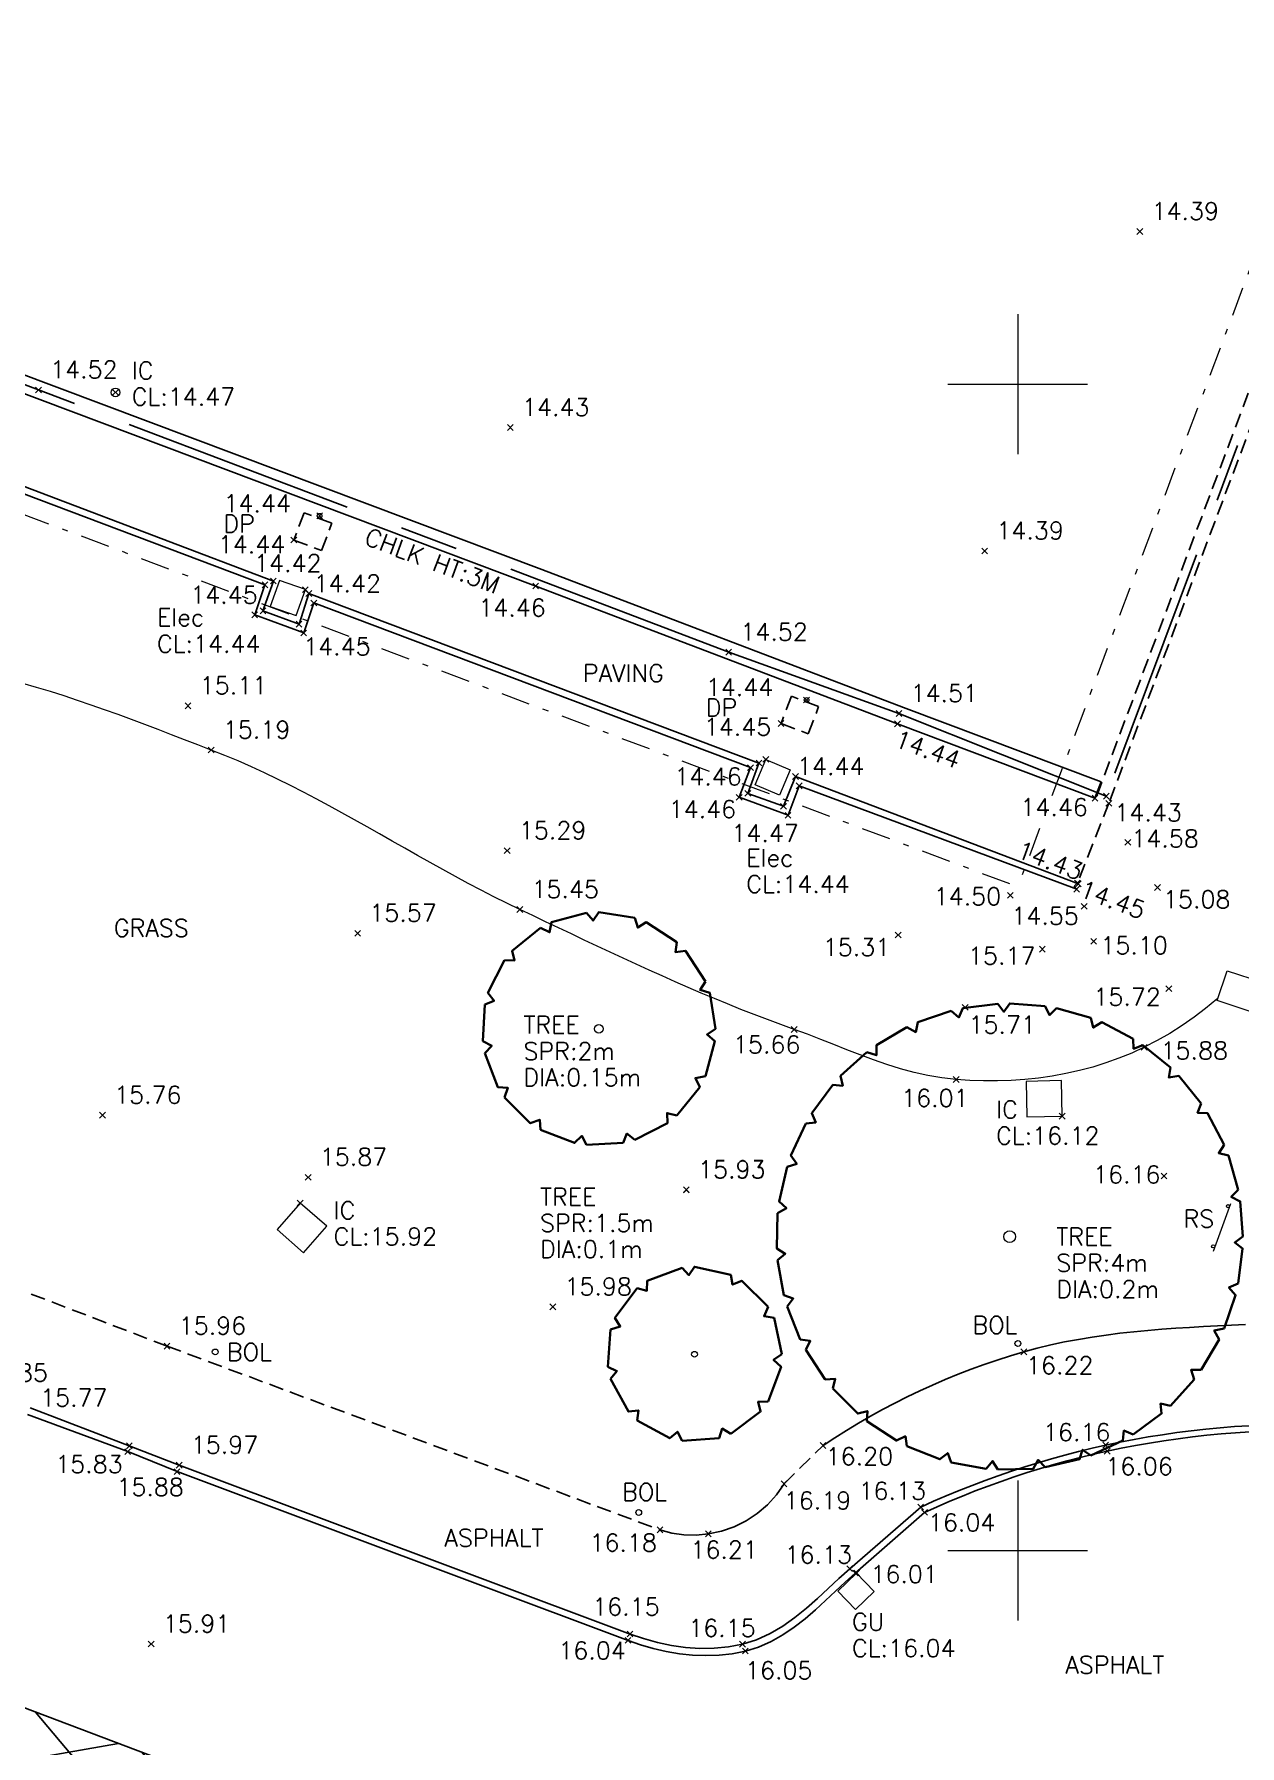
# Model space of a CAD drawing. Extents: x 521064 to 521635, y 174590 to 175241.
# Drawn here: x 521503.14 to 521523.81, y 174936.65 to 174966 of the extents above; entities that cross this region are included whole.
import ezdxf

# ---------------------------------------------------------------- set-up
doc = ezdxf.new("R2010")
doc.units = 0
doc.header["$PDMODE"] = 3
doc.header["$PDSIZE"] = 0.05
for name, pattern in [('Centre', [7, 4, -1, 1, -1]), ('DASHDOT', [1, 0.5, -0.25, 0, -0.25]), ('DASHED', [0.75, 0.5, -0.25]), ('HIDDEN', [0.375, 0.25, -0.125])]:
    doc.linetypes.add(name, pattern=pattern)
doc.layers.get('0').update_dxf_attribs({"linetype": 'CONTINUOUS', "lineweight": 18})
for name, color, linetype, lineweight in [('I031G_SURVEY-GRID', 7, 'CONTINUOUS', 18), ('I277G_CANOPY', 30, 'DASHDOT', 18), ('I910T_TXT-GEN-S', 7, 'CONTINUOUS', 13), ('I923G_SURVEY-POINT', 7, 'CONTINUOUS', 18), ('I923T_SURVEY-LEVEL', 7, 'CONTINUOUS', 13), ('I941G_TREE', 72, 'CONTINUOUS', 18), ('I941G_TREE-VEG', 6, 'CONTINUOUS', 35), ('I941T_TREE-TXT', 82, 'CONTINUOUS', 13), ('I952G_KERB', 5, 'CONTINUOUS', 25), ('I960G_COVER', 1, 'CONTINUOUS', 18), ('I960T_COVER-TXT', 1, 'CONTINUOUS', 13), ('I976G_ST-FURN', 220, 'CONTINUOUS', 18), ('I976T_ST-FURN-TXT', 220, 'CONTINUOUS', 13), ('I991G_SLOPE', 21, 'DASHED', 18)]:
    doc.layers.add(name, color=color, linetype=linetype, lineweight=lineweight)
for name, color, linetype in [('I280G_BLDG-FRAME', 7, 'HIDDEN'), ('I940G_SURFACE', 200, 'HIDDEN'), ('I971G_FENCE', 5, 'Centre'), ('I972G_WALL', 10, 'CONTINUOUS'), ('I997G_ROAD_MARKING', 7, 'CONTINUOUS')]:
    doc.layers.add(name, color=color, linetype=linetype)
doc.styles.add('MONOTXT', font='simplex.shx')

# ---------------------------------------------------------------- blocks, each defined once
blk = doc.blocks.new('Road Sign')
at = {"color": 0, "linetype": 'ByBlock'}
blk.add_polyline3d([(1.017, 0.036, 0), (-0.077, 0.036, 0)], dxfattribs=at)
for centre in [(0.001, -0.001), (0.923, -0.001)]:
    blk.add_circle(centre, 0.035, dxfattribs=at)

msp = doc.modelspace()

# ---------------------------------------------------------------- hatches: boundary and pattern name
at = {"layer": 'I997G_ROAD_MARKING'}
h = msp.add_hatch(dxfattribs=at)
h.set_pattern_fill('DIAMONDS', color=256, scale=0.15, angle=70, style=0)
h.paths.add_polyline_path([(521499.655, 174932.331), (521501.297, 174936.638), (521503.395, 174935.857), (521501.839, 174931.558), (521503.037, 174931.1), (521504.612, 174935.418), (521506.756, 174934.621), (521505.191, 174930.32), (521506.4, 174929.818), (521508.001, 174934.147), (521510.219, 174933.303), (521510.593, 174934.415), (521500.579, 174938.208), (521500.213, 174937.207), (521498.548, 174932.705)])

# ---------------------------------------------------------------- linework, layer by layer
at = {"layer": 'I031G_SURVEY-GRID'}
for p, q in [((521520, 174961.2), (521520, 174958.8)), ((521518.8, 174960), (521521.2, 174960)), ((521520, 174941.2), (521520, 174938.8)), ((521518.8, 174940), (521521.2, 174940))]:
    msp.add_line(p, q, dxfattribs=at)
at = {"layer": 'I277G_CANOPY'}
for points in [[(521500.857, 175002.049, 19.252), (521534.302, 174989.453, 19.243), (521520.002, 174951.384, 19.249)], [(521486.428, 174963.956, 19.405), (521520.002, 174951.384, 19.249)]]:
    msp.add_polyline3d(points, dxfattribs=at)
at = {"layer": 'I280G_BLDG-FRAME'}
for points in [[(521507.586, 174957.329, 14.436), (521508.062, 174957.149, 14.44), (521508.239, 174957.617, 14.44), (521507.763, 174957.797, 14.436)], [(521515.942, 174954.182, 14.445), (521516.41, 174954.005, 14.443), (521516.587, 174954.473, 14.443), (521516.119, 174954.65, 14.445)]]:
    msp.add_polyline3d(points, close=True, dxfattribs=at)
at = {"layer": 'I923G_SURVEY-POINT'}
for p in [(521522.096, 174962.62, 14.392), (521503.208, 174959.903, 14.518), (521503.208, 174959.903, 14.518), (521504.53, 174959.861, 14.468), (521511.3, 174959.258, 14.428), (521508.029, 174957.745, 14.442), (521507.586, 174957.329, 14.436), (521519.435, 174957.142, 14.39), (521507.237, 174956.625, 14.421), (521507.092, 174956.562, 14.449), (521507.785, 174956.479, 14.439), (521507.844, 174956.412, 14.419), (521511.735, 174956.54, 14.464), (521511.735, 174956.54, 14.464), (521506.916, 174956.047, 14.456), (521507.058, 174956.114, 14.437), (521507.931, 174956.25, 14.447), (521507.677, 174955.886, 14.432), (521507.756, 174955.736, 14.446), (521515.045, 174955.406, 14.524), (521515.045, 174955.406, 14.524), (521516.38, 174954.586, 14.444), (521505.773, 174954.487, 15.108), (521517.964, 174954.355, 14.511), (521517.964, 174954.355, 14.511), (521515.942, 174954.182, 14.445), (521517.938, 174954.177, 14.442), (521506.171, 174953.728, 15.189), (521515.419, 174953.426, 14.455), (521515.564, 174953.504, 14.44), (521515.682, 174953.567, 14.44), (521516.191, 174953.275, 14.437), (521516.252, 174953.113, 14.454), (521515.223, 174952.918, 14.464), (521515.373, 174952.985, 14.435), (521521.325, 174952.901, 14.46), (521521.325, 174952.901, 14.46), (521521.52, 174952.936, 14.46), (521521.52, 174952.936, 14.46), (521521.564, 174952.815, 14.43), (521521.564, 174952.815, 14.43), (521521.564, 174952.813, 14.43), (521515.985, 174952.763, 14.438), (521516.062, 174952.608, 14.467), (521511.246, 174952.002, 15.285), (521521.888, 174952.144, 14.581), (521521.013, 174951.341, 14.448), (521521.024, 174951.448, 14.425), (521521.041, 174951.433, 14.426), (521522.399, 174951.371, 15.082), (521519.875, 174951.236, 14.497), (521521.14, 174951.048, 14.55), (521511.463, 174950.992, 15.448), (521508.682, 174950.585, 15.572), (521517.952, 174950.556, 15.313), (521521.304, 174950.447, 15.105), (521520.423, 174950.314, 15.166), (521522.592, 174949.635, 15.723), (521519.101, 174949.315, 15.715), (521516.168, 174948.936, 15.663), (521522.17, 174948.63, 15.882), (521518.944, 174948.077, 16.008), (521504.305, 174947.466, 15.76), (521520.764, 174947.45, 16.118), (521507.832, 174946.401, 15.867), (521522.51, 174946.422, 16.16), (521514.319, 174946.188, 15.931), (521514.319, 174946.185, 15.931), (521507.695, 174945.959, 15.924), (521512.028, 174944.178, 15.982), (521505.413, 174943.506, 15.965), (521520.105, 174943.407, 16.223), (521504.739, 174941.697, 15.83), (521504.765, 174941.795, 15.837), (521516.663, 174941.802, 16.195), (521521.508, 174941.806, 16.16), (521521.535, 174941.703, 16.062), (521505.585, 174941.354, 15.876), (521505.621, 174941.463, 15.971), (521515.994, 174941.143, 16.19), (521518.337, 174940.746, 16.134), (521518.402, 174940.654, 16.036), (521513.865, 174940.354, 16.183), (521514.696, 174940.286, 16.206), (521517.119, 174939.689, 16.127), (521517.215, 174939.615, 16.013), (521517.238, 174939.614, 16.037), (521513.319, 174938.459, 16.043), (521513.353, 174938.568, 16.145), (521505.142, 174938.397, 15.909), (521515.28, 174938.395, 16.153), (521515.33, 174938.276, 16.055)]:
    msp.add_point(p, dxfattribs=at)
at = {"layer": 'I940G_SURFACE'}
for points in [[(521534.572, 174987.292, 14.471), (521531.513, 174979.185, 14.469), (521528.348, 174970.797, 14.462), (521528.437, 174970.166, 14.447), (521525.763, 174963.968, 14.467), (521521.58, 174952.859, 14.461)], [(521534.261, 174987.147, 14.471), (521531.289, 174979.27, 14.469), (521528.101, 174970.824, 14.462), (521528.19, 174970.199, 14.447), (521525.54, 174964.058, 14.467), (521521.355, 174952.943, 14.461)], [(521478.536, 174945.556, 15.201), (521481.2, 174952.719, 15.096), (521489.346, 174949.635, 15.463), (521495.381, 174947.352, 15.676), (521505.413, 174943.506, 15.965), (521513.865, 174940.354, 16.183), (521514.068, 174940.296, 16.189), (521514.276, 174940.268, 16.195), (521514.487, 174940.266, 16.201), (521514.696, 174940.286, 16.206), (521514.92, 174940.334, 16.204), (521515.137, 174940.409, 16.202), (521515.342, 174940.51, 16.199), (521515.534, 174940.637, 16.197), (521515.708, 174940.786, 16.194), (521515.862, 174940.955, 16.192), (521515.994, 174941.143, 16.19)], [(521521.564, 174952.815, 14.43), (521521.024, 174951.448, 14.425)], [(521516.663, 174941.802, 16.195), (521516.862, 174941.933, 16.197), (521517.064, 174942.061, 16.199), (521517.268, 174942.184, 16.2), (521517.474, 174942.303, 16.202), (521517.683, 174942.418, 16.204), (521517.893, 174942.53, 16.206), (521518.106, 174942.637, 16.207), (521518.321, 174942.739, 16.209), (521518.538, 174942.838, 16.211), (521518.757, 174942.932, 16.213), (521518.978, 174943.022, 16.214), (521519.2, 174943.108, 16.216), (521519.424, 174943.19, 16.218), (521519.65, 174943.266, 16.22), (521519.877, 174943.339, 16.221), (521520.105, 174943.407, 16.223), (521520.337, 174943.47, 16.224), (521520.57, 174943.527, 16.226), (521520.805, 174943.577, 16.227), (521521.041, 174943.622, 16.228), (521521.278, 174943.661, 16.229), (521521.515, 174943.696, 16.23), (521521.754, 174943.726, 16.232), (521521.992, 174943.753, 16.233), (521522.231, 174943.775, 16.234), (521522.47, 174943.795, 16.235), (521522.71, 174943.812, 16.237), (521522.949, 174943.827, 16.238), (521523.189, 174943.841, 16.239), (521523.428, 174943.853, 16.24), (521523.668, 174943.864, 16.241), (521523.907, 174943.875, 16.243)], [(521515.994, 174941.143, 16.19), (521516.663, 174941.802, 16.195)]]:
    msp.add_polyline3d(points, dxfattribs=at)
at = {"layer": 'I941G_TREE'}
for centre, radius in [((521512.817, 174948.947), 0.075), ((521519.863, 174945.383), 0.1), ((521514.458, 174943.366), 0.05)]:
    msp.add_circle(centre, radius, dxfattribs=at)
at = {"layer": 'I941G_TREE-VEG'}
for points in [[(521512.608, 174950.936), (521512.003, 174950.774), (521511.973, 174950.604), (521511.817, 174950.679)], [(521513.435, 174950.849), (521512.817, 174950.947), (521512.72, 174950.804), (521512.608, 174950.936)], [(521514.155, 174950.433), (521513.63, 174950.774), (521513.484, 174950.683), (521513.435, 174950.849)], [(521511.817, 174950.679), (521511.331, 174950.285), (521511.371, 174950.117), (521511.199, 174950.122)], [(521514.644, 174949.76), (521514.303, 174950.285), (521514.132, 174950.262), (521514.155, 174950.433)], [(521511.199, 174950.122), (521510.915, 174949.565), (521511.02, 174949.428), (521510.861, 174949.363)], [(521514.817, 174948.947), (521514.719, 174949.565), (521514.553, 174949.613), (521514.644, 174949.76)], [(521510.861, 174949.363), (521510.828, 174948.738), (521510.98, 174948.656), (521510.861, 174948.531)], [(521519.661, 174949.378), (521519.058, 174949.301), (521518.991, 174949.143), (521518.861, 174949.255)], [(521520.469, 174949.337), (521519.863, 174949.383), (521519.765, 174949.241), (521519.661, 174949.378)], [(521521.252, 174949.134), (521520.668, 174949.301), (521520.544, 174949.182), (521520.469, 174949.337)], [(521518.861, 174949.255), (521518.286, 174949.059), (521518.252, 174948.89), (521518.102, 174948.974)], [(521521.979, 174948.777), (521521.441, 174949.059), (521521.295, 174948.967), (521521.252, 174949.134)], [(521514.644, 174948.133), (521514.806, 174948.738), (521514.674, 174948.85), (521514.817, 174948.947)], [(521518.102, 174948.974), (521517.578, 174948.666), (521517.579, 174948.494), (521517.415, 174948.546)], [(521522.619, 174948.282), (521522.148, 174948.666), (521521.987, 174948.606), (521521.979, 174948.777)], [(521510.861, 174948.531), (521511.085, 174947.947), (521511.257, 174947.934), (521511.199, 174947.771)], [(521517.415, 174948.546), (521516.964, 174948.139), (521516.999, 174947.97), (521516.828, 174947.988)], [(521523.146, 174947.668), (521522.762, 174948.139), (521522.593, 174948.112), (521522.619, 174948.282)], [(521514.155, 174947.461), (521514.549, 174947.947), (521514.474, 174948.103), (521514.644, 174948.133)], [(521516.828, 174947.988), (521516.469, 174947.499), (521516.537, 174947.341), (521516.366, 174947.324)], [(521511.199, 174947.771), (521511.641, 174947.329), (521511.804, 174947.387), (521511.817, 174947.215)], [(521523.539, 174946.96), (521523.258, 174947.499), (521523.086, 174947.507), (521523.146, 174947.668)], [(521513.435, 174947.045), (521513.993, 174947.329), (521513.987, 174947.501), (521514.155, 174947.461)], [(521516.366, 174947.324), (521516.112, 174946.772), (521516.211, 174946.631), (521516.047, 174946.58)], [(521511.817, 174947.215), (521512.401, 174946.991), (521512.526, 174947.11), (521512.608, 174946.958)], [(521512.608, 174946.958), (521513.233, 174946.991), (521513.298, 174947.15), (521513.435, 174947.045)], [(521523.781, 174946.188), (521523.614, 174946.772), (521523.448, 174946.815), (521523.539, 174946.96)], [(521516.047, 174946.58), (521515.909, 174945.988), (521516.034, 174945.87), (521515.884, 174945.787)], [(521523.863, 174945.383), (521523.817, 174945.988), (521523.663, 174946.064), (521523.781, 174946.188)], [(521515.884, 174945.787), (521515.868, 174945.18), (521516.014, 174945.09), (521515.884, 174944.978)], [(521523.781, 174944.578), (521523.858, 174945.18), (521523.722, 174945.285), (521523.863, 174945.383)], [(521515.884, 174944.978), (521515.991, 174944.38), (521516.152, 174944.321), (521516.047, 174944.185)], [(521514.244, 174944.851), (521513.647, 174944.628), (521513.643, 174944.455), (521513.475, 174944.5)], [(521515.081, 174944.731), (521514.458, 174944.866), (521514.361, 174944.723), (521514.244, 174944.851)], [(521515.72, 174944.177), (521515.269, 174944.628), (521515.11, 174944.56), (521515.081, 174944.731)], [(521513.475, 174944.5), (521513.093, 174943.989), (521513.184, 174943.841), (521513.019, 174943.789)], [(521523.539, 174943.805), (521523.736, 174944.38), (521523.623, 174944.51), (521523.781, 174944.578)], [(521515.958, 174943.366), (521515.822, 174943.989), (521515.651, 174944.018), (521515.72, 174944.177)], [(521516.047, 174944.185), (521516.272, 174943.621), (521516.442, 174943.596), (521516.366, 174943.442)], [(521513.019, 174943.789), (521512.973, 174943.153), (521513.129, 174943.077), (521513.019, 174942.944)], [(521523.146, 174943.098), (521523.454, 174943.621), (521523.371, 174943.771), (521523.539, 174943.805)], [(521516.366, 174943.442), (521516.7, 174942.934), (521516.872, 174942.943), (521516.828, 174942.777)], [(521515.72, 174942.555), (521515.943, 174943.153), (521515.814, 174943.269), (521515.958, 174943.366)], [(521513.019, 174942.944), (521513.324, 174942.384), (521513.496, 174942.404), (521513.475, 174942.233)], [(521522.619, 174942.484), (521523.026, 174942.934), (521522.974, 174943.098), (521523.146, 174943.098)], [(521516.828, 174942.777), (521517.258, 174942.348), (521517.424, 174942.391), (521517.415, 174942.22)], [(521515.081, 174942.002), (521515.591, 174942.384), (521515.547, 174942.551), (521515.72, 174942.555)], [(521521.979, 174941.988), (521522.469, 174942.348), (521522.451, 174942.519), (521522.619, 174942.484)], [(521513.475, 174942.233), (521514.035, 174941.927), (521514.169, 174942.037), (521514.244, 174941.881)], [(521514.244, 174941.881), (521514.88, 174941.927), (521514.933, 174942.092), (521515.081, 174942.002)], [(521517.415, 174942.22), (521517.922, 174941.885), (521518.076, 174941.961), (521518.102, 174941.791)], [(521521.252, 174941.632), (521521.804, 174941.885), (521521.821, 174942.056), (521521.979, 174941.988)], [(521518.102, 174941.791), (521518.666, 174941.566), (521518.801, 174941.672), (521518.861, 174941.51)], [(521520.469, 174941.429), (521521.061, 174941.566), (521521.112, 174941.73), (521521.252, 174941.632)], [(521518.861, 174941.51), (521519.459, 174941.403), (521519.57, 174941.534), (521519.661, 174941.388)], [(521519.661, 174941.388), (521520.268, 174941.403), (521520.351, 174941.554), (521520.469, 174941.429)]]:
    msp.add_lwpolyline(points, dxfattribs=at)
at = {"layer": 'I952G_KERB'}
for points in [[(521521.013, 174951.341, 14.448), (521516.252, 174953.113, 14.454), (521516.062, 174952.608, 14.467), (521515.223, 174952.918, 14.464), (521515.419, 174953.426, 14.455), (521507.931, 174956.25, 14.447), (521507.756, 174955.736, 14.446), (521506.916, 174956.047, 14.456), (521507.092, 174956.562, 14.449), (521499.589, 174959.392, 14.452), (521499.385, 174958.882, 14.458), (521498.55, 174959.21, 14.467), (521498.749, 174959.712, 14.452), (521491.163, 174962.566, 14.456), (521490.971, 174962.064, 14.455), (521490.125, 174962.39, 14.454), (521490.302, 174962.897, 14.445), (521488.035, 174963.747, 14.435)], [(521521.041, 174951.433, 14.426), (521516.191, 174953.275, 14.437), (521515.985, 174952.763, 14.438), (521515.373, 174952.985, 14.435), (521515.564, 174953.504, 14.44), (521507.844, 174956.412, 14.419), (521507.677, 174955.886, 14.432), (521507.058, 174956.114, 14.437), (521507.237, 174956.625, 14.421), (521499.528, 174959.552, 14.44), (521499.33, 174959.039, 14.434), (521498.715, 174959.271, 14.447), (521498.913, 174959.788, 14.41), (521491.085, 174962.713, 14.43), (521490.896, 174962.209, 14.43), (521490.282, 174962.446, 14.434), (521490.453, 174962.973, 14.416), (521488.087, 174963.854, 14.427)], [(521503.019, 174942.334, 15.76), (521504.739, 174941.697, 15.83), (521505.585, 174941.354, 15.876), (521513.319, 174938.459, 16.043), (521513.534, 174938.384, 16.044), (521513.752, 174938.321, 16.045), (521513.974, 174938.269, 16.047), (521514.198, 174938.23, 16.048), (521514.424, 174938.206, 16.05), (521514.652, 174938.198, 16.051), (521514.88, 174938.206, 16.052), (521515.106, 174938.231, 16.054), (521515.33, 174938.276, 16.055), (521515.555, 174938.346, 16.051), (521515.77, 174938.44, 16.046), (521515.974, 174938.555, 16.042), (521516.168, 174938.687, 16.038), (521516.354, 174938.831, 16.034), (521516.532, 174938.984, 16.03), (521516.704, 174939.141, 16.025), (521516.874, 174939.301, 16.021), (521517.043, 174939.46, 16.017), (521517.215, 174939.615, 16.013), (521518.402, 174940.654, 16.036), (521518.618, 174940.751, 16.038), (521518.835, 174940.845, 16.04), (521519.053, 174940.935, 16.041), (521519.273, 174941.022, 16.043), (521519.494, 174941.106, 16.045), (521519.717, 174941.186, 16.047), (521519.94, 174941.263, 16.049), (521520.165, 174941.336, 16.051), (521520.391, 174941.406, 16.053), (521520.618, 174941.473, 16.055), (521520.846, 174941.536, 16.056), (521521.074, 174941.595, 16.058), (521521.304, 174941.651, 16.06), (521521.535, 174941.703, 16.062), (521521.777, 174941.754, 16.065), (521522.019, 174941.801, 16.068), (521522.263, 174941.844, 16.071), (521522.507, 174941.883, 16.074), (521522.751, 174941.918, 16.077), (521522.996, 174941.95, 16.079), (521523.242, 174941.977, 16.082), (521523.488, 174942.001, 16.085), (521523.734, 174942.02, 16.088), (521523.981, 174942.036, 16.091)], [(521503.063, 174942.445, 15.766), (521504.765, 174941.795, 15.837), (521505.621, 174941.463, 15.971), (521513.353, 174938.568, 16.145), (521513.585, 174938.489, 16.146), (521513.821, 174938.423, 16.147), (521514.061, 174938.372, 16.148), (521514.304, 174938.338, 16.149), (521514.549, 174938.322, 16.15), (521514.794, 174938.325, 16.151), (521515.039, 174938.35, 16.152), (521515.28, 174938.395, 16.153), (521515.523, 174938.471, 16.15), (521515.754, 174938.576, 16.147), (521515.972, 174938.705, 16.144), (521516.179, 174938.852, 16.141), (521516.376, 174939.012, 16.138), (521516.565, 174939.179, 16.135), (521516.75, 174939.351, 16.133), (521516.933, 174939.522, 16.13), (521517.119, 174939.689, 16.127), (521518.337, 174940.746, 16.134), (521518.555, 174940.844, 16.136), (521518.775, 174940.939, 16.138), (521518.996, 174941.03, 16.139), (521519.219, 174941.118, 16.141), (521519.442, 174941.203, 16.143), (521519.668, 174941.284, 16.145), (521519.894, 174941.362, 16.147), (521520.121, 174941.436, 16.149), (521520.35, 174941.506, 16.151), (521520.58, 174941.573, 16.152), (521520.81, 174941.637, 16.154), (521521.042, 174941.697, 16.156), (521521.275, 174941.753, 16.158), (521521.508, 174941.806, 16.16), (521521.751, 174941.857, 16.163), (521521.995, 174941.904, 16.166), (521522.24, 174941.948, 16.169), (521522.485, 174941.987, 16.172), (521522.731, 174942.023, 16.175), (521522.978, 174942.054, 16.178), (521523.225, 174942.082, 16.181), (521523.472, 174942.105, 16.184), (521523.72, 174942.125, 16.187), (521523.968, 174942.141, 16.19)]]:
    msp.add_polyline3d(points, dxfattribs=at)
at = {"layer": 'I960G_COVER'}
for points in [[(521507.785, 174956.479, 14.439), (521507.339, 174956.637, 14.433), (521507.181, 174956.191, 14.433), (521507.627, 174956.033, 14.439)], [(521515.682, 174953.567, 14.44), (521516.101, 174953.391, 14.44), (521515.918, 174952.954, 14.437), (521515.498, 174953.13, 14.437)], [(521524.022, 174949.232, 15.732), (521523.421, 174949.43, 15.722), (521523.59, 174949.943, 15.643), (521524.191, 174949.745, 15.654)], [(521520.764, 174947.45, 16.118), (521520.749, 174948.06, 16.118), (521520.144, 174948.046, 16.115), (521520.158, 174947.435, 16.115)], [(521507.695, 174945.959, 15.924), (521507.299, 174945.507, 15.922), (521507.755, 174945.108, 15.926), (521508.151, 174945.56, 15.928)], [(521517.238, 174939.614, 16.037), (521516.915, 174939.306, 16.043), (521517.218, 174938.988, 16.07), (521517.541, 174939.296, 16.063)]]:
    msp.add_polyline3d(points, close=True, dxfattribs=at)
msp.add_circle((521504.53, 174959.861, 14.468), 0.075, dxfattribs=at)
at = {"layer": 'I971G_FENCE'}
for points in [[(521534.399, 174987.215, 14.477), (521531.418, 174979.193, 14.475), (521528.251, 174971.033, 14.473), (521525.521, 174963.631, 14.468), (521521.52, 174952.936, 14.46)], [(521515.045, 174955.406, 14.524), (521503.208, 174959.903, 14.518), (521495.134, 174962.972, 14.515), (521487.365, 174965.904, 14.467), (521486.45, 174966.251, 14.486)], [(521515.045, 174955.406, 14.524), (521517.964, 174954.355, 14.511)], [(521517.964, 174954.355, 14.511), (521521.52, 174952.936, 14.46)], [(521517.964, 174954.355, 14.511), (521521.52, 174952.936, 14.46)]]:
    msp.add_polyline3d(points, dxfattribs=at)
at = {"layer": 'I972G_WALL'}
for points in [[(521486.917, 174965.911, 14.291), (521487.024, 174966.191, 14.291), (521487.949, 174965.837, 14.36), (521495.195, 174963.102, 14.448), (521502.808, 174960.221, 14.456), (521511.841, 174956.821, 14.464), (521511.841, 174956.821, 14.464)], [(521486.951, 174966, 14.291), (521487.024, 174966.191, 14.291), (521487.949, 174965.837, 14.36), (521495.195, 174963.102, 14.448), (521502.808, 174960.221, 14.456), (521511.841, 174956.821, 14.464), (521511.841, 174956.821, 14.464)], [(521486.917, 174965.911, 14.291), (521487.841, 174965.557, 14.36), (521495.089, 174962.821, 14.448), (521502.702, 174959.941, 14.456), (521511.735, 174956.54, 14.464)], [(521511.841, 174956.821, 14.464), (521518.043, 174954.458, 14.442), (521521.431, 174953.182, 14.46), (521521.325, 174952.901, 14.46)], [(521511.735, 174956.54, 14.464), (521517.938, 174954.177, 14.442)], [(521518.043, 174954.458, 14.442), (521518.043, 174954.458, 14.442), (521521.431, 174953.182, 14.46), (521521.36, 174952.994, 14.46)], [(521517.938, 174954.177, 14.442), (521521.325, 174952.901, 14.46)], [(521521.357, 174952.986, 14.46), (521521.325, 174952.901, 14.46)]]:
    msp.add_polyline3d(points, dxfattribs=at)
at = {"layer": 'I976G_ST-FURN'}
for centre, radius in [((521508.029, 174957.745, 14.442), 0.04), ((521516.38, 174954.586, 14.444), 0.04), ((521506.239, 174943.406, 15.965), 0.05), ((521520.004, 174943.551, 16.195), 0.05), ((521513.502, 174940.652, 16.156), 0.05)]:
    msp.add_circle(centre, radius, dxfattribs=at)
at = {"layer": 'I991G_SLOPE'}
msp.add_polyline3d([(521523.435, 174949.474, 15.823), (521523.414, 174949.455, 15.824), (521523.222, 174949.295, 15.833), (521523.024, 174949.144, 15.843), (521522.819, 174949.002, 15.853), (521522.608, 174948.869, 15.862), (521522.391, 174948.745, 15.872), (521522.17, 174948.63, 15.882), (521521.955, 174948.53, 15.891), (521521.736, 174948.441, 15.9), (521521.513, 174948.361, 15.909), (521521.287, 174948.29, 15.918), (521521.058, 174948.23, 15.927), (521520.827, 174948.178, 15.936), (521520.594, 174948.136, 15.945), (521520.36, 174948.102, 15.954), (521520.124, 174948.078, 15.963), (521519.888, 174948.062, 15.972), (521519.652, 174948.054, 15.981), (521519.416, 174948.054, 15.99), (521519.179, 174948.061, 15.999), (521518.944, 174948.077, 16.008), (521518.701, 174948.104, 15.979), (521518.462, 174948.145, 15.95), (521518.225, 174948.199, 15.921), (521517.99, 174948.263, 15.893), (521517.758, 174948.336, 15.864), (521517.528, 174948.415, 15.835), (521517.3, 174948.5, 15.806), (521517.073, 174948.588, 15.778), (521516.847, 174948.677, 15.749), (521516.622, 174948.766, 15.72), (521516.396, 174948.853, 15.691), (521516.168, 174948.936, 15.663), (521515.938, 174949.019, 15.652), (521515.709, 174949.104, 15.642), (521515.48, 174949.192, 15.632), (521515.252, 174949.281, 15.622), (521515.026, 174949.373, 15.611), (521514.799, 174949.466, 15.601), (521514.574, 174949.561, 15.591), (521514.349, 174949.657, 15.581), (521514.125, 174949.755, 15.57), (521513.901, 174949.854, 15.56), (521513.678, 174949.955, 15.55), (521513.455, 174950.056, 15.54), (521513.233, 174950.158, 15.53), (521513.011, 174950.261, 15.519), (521512.789, 174950.365, 15.509), (521512.568, 174950.469, 15.499), (521512.347, 174950.573, 15.489), (521512.126, 174950.678, 15.478), (521511.905, 174950.783, 15.468), (521511.684, 174950.888, 15.458), (521511.463, 174950.992, 15.448), (521511.239, 174951.1, 15.437), (521511.017, 174951.211, 15.426), (521510.797, 174951.324, 15.415), (521510.577, 174951.44, 15.405), (521510.359, 174951.558, 15.394), (521510.141, 174951.678, 15.383), (521509.924, 174951.798, 15.372), (521509.708, 174951.92, 15.361), (521509.492, 174952.043, 15.351), (521509.276, 174952.165, 15.34), (521509.059, 174952.288, 15.329), (521508.843, 174952.411, 15.318), (521508.626, 174952.533, 15.308), (521508.409, 174952.653, 15.297), (521508.191, 174952.773, 15.286), (521507.972, 174952.89, 15.275), (521507.752, 174953.006, 15.265), (521507.531, 174953.119, 15.254), (521507.308, 174953.229, 15.243), (521507.084, 174953.337, 15.232), (521506.859, 174953.441, 15.221), (521506.631, 174953.54, 15.211), (521506.402, 174953.636, 15.2), (521506.171, 174953.728, 15.189), (521505.943, 174953.815, 15.187), (521505.715, 174953.903, 15.185), (521505.487, 174953.99, 15.183), (521505.259, 174954.078, 15.181), (521505.031, 174954.164, 15.178), (521504.802, 174954.25, 15.176), (521504.572, 174954.335, 15.174), (521504.342, 174954.418, 15.172), (521504.111, 174954.499, 15.17), (521503.879, 174954.579, 15.168), (521503.646, 174954.656, 15.165), (521503.412, 174954.73, 15.163), (521503.177, 174954.801, 15.161), (521502.941, 174954.869, 15.159)], dxfattribs=at)
at = {"layer": 'I997G_ROAD_MARKING'}
msp.add_lwpolyline([(521499.655, 174932.331), (521501.297, 174936.638), (521503.395, 174935.857), (521501.839, 174931.558), (521503.037, 174931.1), (521504.612, 174935.418), (521506.756, 174934.621), (521505.191, 174930.32), (521506.4, 174929.818), (521508.001, 174934.147), (521510.219, 174933.303), (521510.593, 174934.415), (521500.579, 174938.208), (521500.213, 174937.207)], dxfattribs=at)

# ---------------------------------------------------------------- block references
at = {"layer": 'I976G_ST-FURN', "linetype": 'Continuous', "xscale": 0.7962194592332947, "yscale": 0.7962194592332947, "zscale": 0.7962194592332947, "rotation": 249.8418134973706}
msp.add_blockref('Road Sign', (521523.608, 174945.906, 16.216), dxfattribs=at)

# ---------------------------------------------------------------- texts
at = {"layer": 'I910T_TXT-GEN-S', "style": 'MONOTXT'}
msp.add_text('CHLK HT:3M', height=0.3, rotation=339.1977, dxfattribs=at).set_placement((521508.775, 174957.264))
for s, p in [('PAVING', (521512.544, 174954.895)), ('GRASS', (521504.501, 174950.526)), ('ASPHALT', (521510.171, 174940.068)), ('ASPHALT', (521520.818, 174937.891))]:
    msp.add_text(s, height=0.3, dxfattribs=at).set_placement(p)
at = {"layer": 'I923T_SURVEY-LEVEL', "style": 'MONOTXT'}
for s, p in [('14.39', (521522.296, 174962.82, 14.392)), ('14.52', (521503.408, 174960.103, 14.518)), ('14.52', (521503.408, 174960.103, 14.518)), ('CL:14.47', (521504.808, 174959.637, 14.468)), ('14.43', (521511.5, 174959.458, 14.428)), ('14.44', (521506.381, 174957.809, 14.442)), ('14.39', (521519.635, 174957.342, 14.39)), ('14.44', (521506.284, 174957.104, 14.436)), ('14.42', (521506.905, 174956.781, 14.421)), ('14.42', (521507.925, 174956.435, 14.419)), ('14.45', (521505.811, 174956.238, 14.449)), ('14.46', (521510.75, 174956.018, 14.464)), ('14.52', (521515.245, 174955.606, 14.524)), ('14.52', (521515.245, 174955.606, 14.524)), ('CL:14.44', (521505.241, 174955.4, 14.438)), ('14.45', (521507.747, 174955.353, 14.446)), ('15.11', (521505.973, 174954.687, 15.108)), ('14.44', (521514.652, 174954.657, 14.444)), ('14.51', (521518.163, 174954.552, 14.511)), ('15.19', (521506.371, 174953.928, 15.189)), ('14.45', (521514.618, 174953.977, 14.445)), ('14.46', (521514.111, 174953.125, 14.455)), ('14.44', (521516.215, 174953.301, 14.437)), ('14.46', (521514.015, 174952.564, 14.464)), ('14.46', (521520.047, 174952.598, 14.46)), ('14.43', (521521.659, 174952.507, 14.43)), ('15.29', (521511.446, 174952.202, 15.285)), ('14.47', (521515.091, 174952.153, 14.467)), ('14.58', (521521.949, 174952.062, 14.581)), ('15.45', (521511.663, 174951.192, 15.448)), ('CL:14.44', (521515.346, 174951.279, 14.44)), ('14.50', (521518.56, 174951.068, 14.497)), ('15.57', (521508.882, 174950.785, 15.572)), ('15.08', (521522.491, 174951.017, 15.082)), ('14.55', (521519.892, 174950.734, 14.55)), ('15.31', (521516.658, 174950.198, 15.313)), ('15.10', (521521.418, 174950.228, 15.105)), ('15.17', (521519.148, 174950.05, 15.166)), ('15.72', (521521.298, 174949.346, 15.723)), ('15.71', (521519.156, 174948.868, 15.715)), ('15.66', (521515.118, 174948.527, 15.663)), ('15.88', (521522.45, 174948.426, 15.882)), ('15.76', (521504.505, 174947.666, 15.76)), ('16.01', (521518.001, 174947.61, 16.008)), ('CL:16.12', (521519.63, 174946.964, 16.118)), ('15.87', (521508.032, 174946.601, 15.867)), ('15.93', (521514.519, 174946.388, 15.931)), ('15.93', (521514.519, 174946.385, 15.931)), ('16.16', (521521.293, 174946.3, 16.16)), ('CL:15.92', (521508.27, 174945.235, 15.924)), ('15.98', (521512.228, 174944.378, 15.982)), ('15.96', (521505.613, 174943.706, 15.965)), ('15.85', (521502.214, 174942.9, 15.851)), ('16.22', (521520.142, 174943.025, 16.223)), ('15.77', (521503.236, 174942.473, 15.766)), ('16.16', (521520.434, 174941.88, 16.16)), ('15.97', (521505.821, 174941.663, 15.971)), ('16.20', (521516.707, 174941.466, 16.195)), ('15.83', (521503.496, 174941.33, 15.83)), ('16.06', (521521.503, 174941.293, 16.062)), ('15.88', (521504.545, 174940.94, 15.876)), ('16.13', (521517.271, 174940.875, 16.134)), ('16.19', (521515.988, 174940.708, 16.19)), ('16.04', (521518.461, 174940.332, 16.036)), ('16.18', (521512.657, 174939.984, 16.183)), ('16.21', (521514.388, 174939.864, 16.206)), ('16.13', (521516.003, 174939.78, 16.127)), ('16.01', (521517.475, 174939.446, 16.013)), ('16.15', (521512.704, 174938.889, 16.145)), ('15.91', (521505.342, 174938.597, 15.909)), ('16.15', (521514.351, 174938.523, 16.153)), ('CL:16.04', (521517.16, 174938.177, 16.037)), ('16.04', (521512.123, 174938.137, 16.043)), ('16.05', (521515.324, 174937.796, 16.055))]:
    msp.add_text(s, height=0.3, dxfattribs=at).set_placement(p)
for s, rotation, p in [('14.44', 340.0744, (521517.863, 174953.796, 14.441)), ('14.43', 339.5, (521519.962, 174951.895, 14.425)), ('14.45', 339.6307, (521521.034, 174951.223, 14.448))]:
    msp.add_text(s, height=0.3, rotation=rotation, dxfattribs=at).set_placement(p)
at = {"layer": 'I941T_TREE-TXT', "style": 'MONOTXT'}
for s, p in [('TREE', (521511.525, 174948.865)), ('SPR:2m', (521511.525, 174948.415)), ('DIA:0.15m', (521511.525, 174947.965)), ('TREE', (521511.809, 174945.917)), ('SPR:1.5m', (521511.809, 174945.467)), ('TREE', (521520.663, 174945.233)), ('DIA:0.1m', (521511.809, 174945.017)), ('SPR:4m', (521520.663, 174944.783)), ('DIA:0.2m', (521520.663, 174944.333))]:
    msp.add_text(s, height=0.3, dxfattribs=at).set_placement(p)
at = {"layer": 'I960T_COVER-TXT', "style": 'MONOTXT'}
for s, p in [('IC', (521504.808, 174960.087)), ('Elec', (521505.241, 174955.853)), ('Elec', (521515.346, 174951.729)), ('IC', (521519.63, 174947.414)), ('IC', (521508.27, 174945.685)), ('GU', (521517.16, 174938.627))]:
    msp.add_text(s, height=0.3, dxfattribs=at).set_placement(p)
at = {"layer": 'I976T_ST-FURN-TXT', "style": 'MONOTXT'}
for s, p in [('DP', (521506.381, 174957.459)), ('DP', (521514.652, 174954.307)), ('RS', (521522.845, 174945.542)), ('BOL', (521519.224, 174943.718)), ('BOL', (521506.439, 174943.256)), ('BOL', (521513.216, 174940.854))]:
    msp.add_text(s, height=0.3, dxfattribs=at).set_placement(p)

doc.saveas('drawing.dxf')
